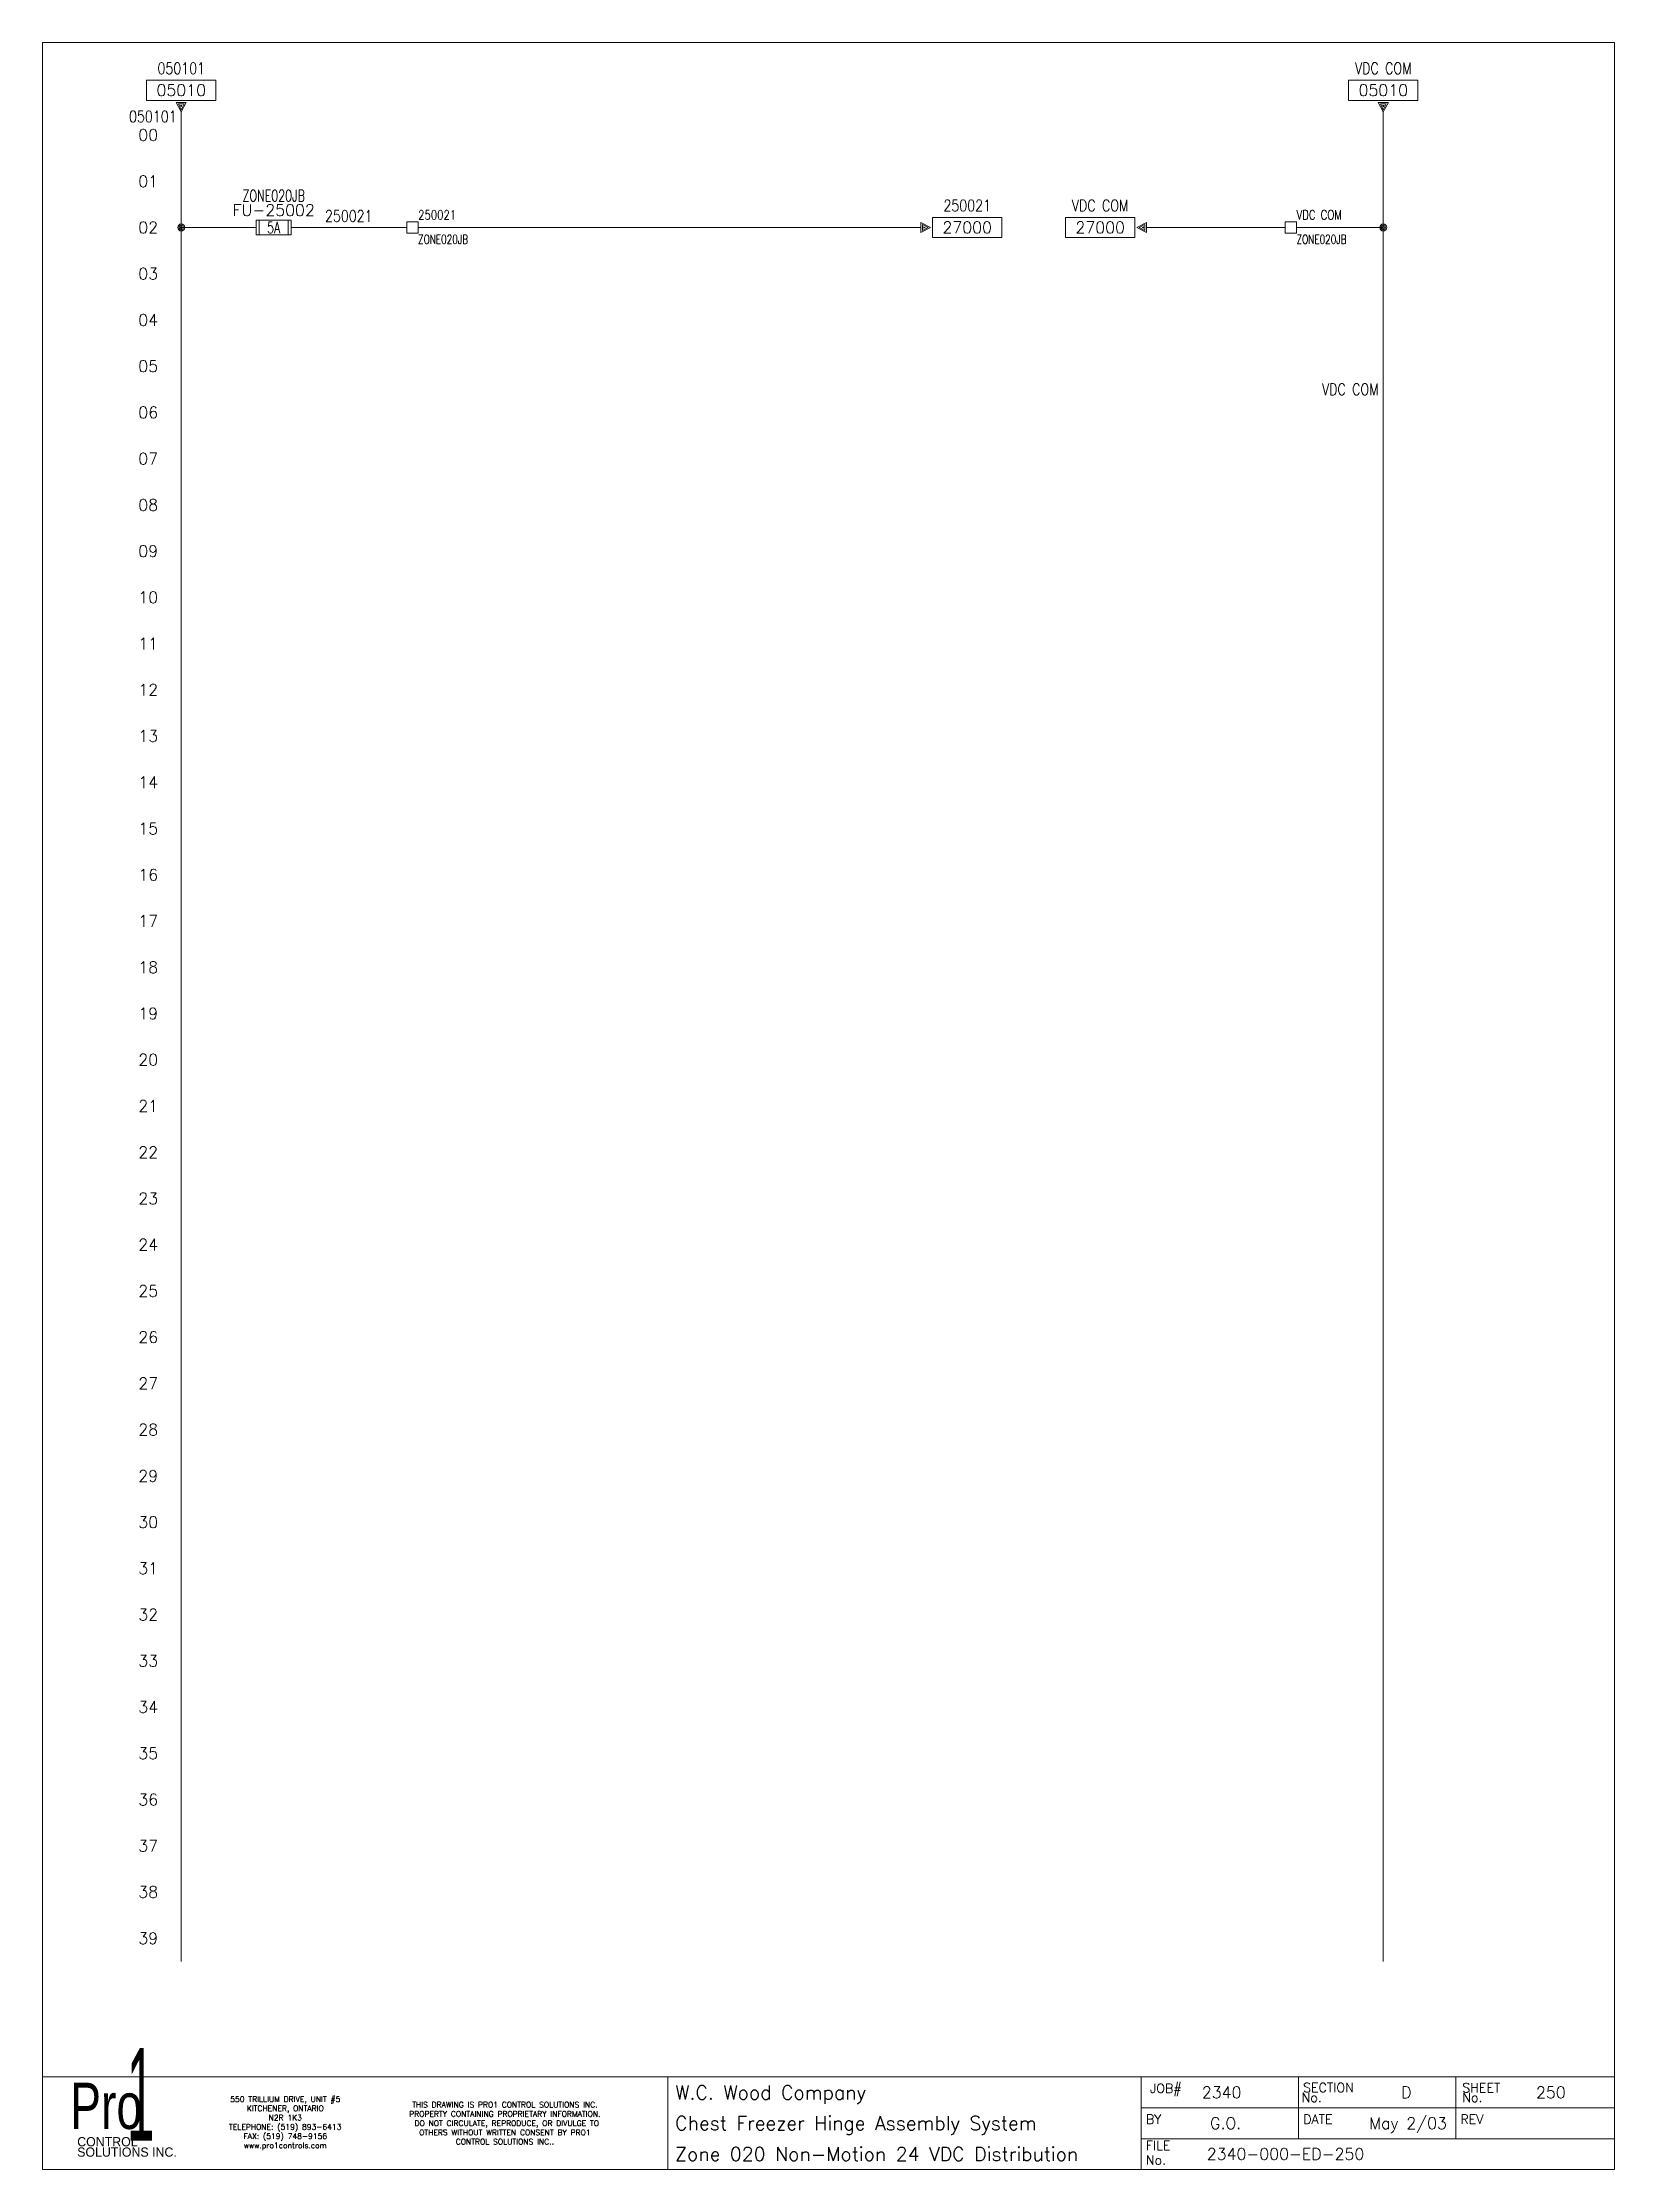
# Model space of a CAD drawing. Header units: inches. Extents: x 0 to 17, y 0 to 23.
import ezdxf
from ezdxf.enums import TextEntityAlignment as Align

# ---------------------------------------------------------------- set-up
doc = ezdxf.new("R2010")
doc.units = ezdxf.units.IN
doc.header["$MEASUREMENT"] = 0
doc.layers.get('0').update_dxf_attribs({"lineweight": 5})
for name, color, linetype, lineweight in [('BOARDER', 5, 'Continuous', 5), ('LOC', 252, 'Continuous', 5), ('MISC', 2, 'Continuous', 5), ('SYMS', 7, 'Continuous', 5), ('TAGS', 2, 'Continuous', 5), ('Title_Block_Info', 2, 'Continuous', 5), ('WIRENO', 1, 'Continuous', 5), ('WIRES', 7, 'Continuous', 5), ('XREF', 1, 'Continuous', 5)]:
    doc.layers.add(name, color=color, linetype=linetype, lineweight=lineweight)
doc.layers.add('WIRENO_DEST', color=1, linetype='Continuous')
doc.styles.add('SIVAN', font='sivan.TTF', dxfattribs={"height": 1})
doc.styles.add('STACCO', font='STAC222N.TTF', dxfattribs={"height": 1})
doc.styles.get("Standard").update_dxf_attribs({"font": 'romans.shx'})
doc.styles.add('WD', font='romans.shx')

# ---------------------------------------------------------------- blocks, each defined once
blk = doc.blocks.new('WD_MLRH')
at = {"color": 2, "style": 'WD'}
blk.add_attdef('RUNGFIRST', text='', height=0.125, dxfattribs=at).set_placement((-0.25, 0), align=Align.MIDDLE_RIGHT)
at = {"style": 'WD', "flags": 1}
for tag, p in [('RUNGHORV', (-0.25, -0.127)), ('RUNGDIST', (-0.25, -0.2)), ('RUNGCNT', (-0.25, -0.237)), ('RUNGINC', (-0.25, -0.163)), ('WIRE-START', (-0.25, -0.356)), ('WIRE-GSUF', (-0.25, -0.396)), ('PH3SPACE', (-0.25, -0.437)), ('WIREMODE', (-0.25, -0.281)), ('WIREFMT', (-0.25, -0.321))]:
    blk.add_attdef(tag, text='', height=0.025, dxfattribs=at).set_placement(p, align=Align.RIGHT)
blk = doc.blocks.new('WD_WNV')
at = {"linetype": 'Continuous', "style": 'WD', "width": 0.8}
blk.add_attdef('WIRENO', text='', height=0.125, dxfattribs=at).set_placement((-0.05, 0), align=Align.MIDDLE_RIGHT)
blk = doc.blocks.new('HA2D2')
for p, q in [((0.375, 0.344), (-0.375, 0.344)), ((-0.375, 0.344), (-0.375, 0.125)), ((0.375, 0.125), (0.375, 0.344)), ((-0.375, 0.125), (0.375, 0.125)), ((0.055, 0.102), (-0.055, 0.102)), ((-0.055, 0.102), (0, 0)), ((0, 0.023), (-0.031, 0.086)), ((-0.031, 0.086), (0.031, 0.086)), ((0, 0.055), (-0.008, 0.07)), ((-0.008, 0.07), (0.008, 0.07)), ((0, 0), (0.055, 0.102)), ((0.031, 0.086), (0, 0.023)), ((0.008, 0.07), (0, 0.055))]:
    blk.add_line(p, q)
at = {"style": 'WD', "width": 0.8, "flags": 8}
for tag, p in [('DESC1', (0, 0.722)), ('WIRENO', (0, 0.534))]:
    blk.add_attdef(tag, text='', height=0.125, dxfattribs=at).set_placement(p, align=Align.TOP_CENTER)
at = {"style": 'WD'}
blk.add_attdef('XREF', text='', height=0.125, dxfattribs=at).set_placement((0, 0.172), align=Align.CENTER)
at = {"style": 'WD', "flags": 1}
for tag, p in [('X8TERM01', (0, 0)), ('SIGCODE', (0.088, 0.066))]:
    blk.add_attdef(tag, p, '', height=0.01, dxfattribs=at)
blk = doc.blocks.new('WDDOT')
for radius in [0.0375, 0.0234, 0.0116]:
    blk.add_circle((0, 0), radius)
blk = doc.blocks.new('HFU1')
for p, q in [((-0.188, -0.078), (-0.188, 0.078)), ((-0.188, 0.078), (0.188, 0.078)), ((-0.156, 0.078), (-0.156, -0.078)), ((0.156, 0.078), (0.156, -0.078)), ((0.188, 0.078), (0.188, -0.078)), ((0.188, -0.078), (-0.188, -0.078))]:
    blk.add_line(p, q)
at = {"style": 'WD', "width": 0.7}
for tag, p in [('INST', (0, 0.451)), ('LOC', (0, 0.281))]:
    blk.add_attdef(tag, text='', height=0.125, dxfattribs=at).set_placement(p, align=Align.CENTER)
at = {"style": 'WD'}
blk.add_attdef('TAG1', text='', height=0.125, dxfattribs=at).set_placement((0, 0.125), align=Align.CENTER)
at = {"linetype": 'Continuous', "style": 'WD', "flags": 9}
for tag, p in [('ASSYCODE', (0.157, 0.251)), ('MFG', (0.156, 0.083)), ('CAT', (0.156, 0.102))]:
    blk.add_attdef(tag, text='', height=0.01, dxfattribs=at).set_placement(p, align=Align.CENTER)
at = {"style": 'WD', "width": 0.7}
blk.add_attdef('RATING1', text='', height=0.125, dxfattribs=at).set_placement((0, 0), align=Align.MIDDLE_CENTER)
at = {"style": 'WD'}
for tag, p, flags in [('X4TERM01', (-0.188, 0), 1), ('FAMILY', (0.129, 0.108), 9), ('X1TERM02', (0.188, 0), 1)]:
    blk.add_attdef(tag, p, '', height=0.01, dxfattribs=dict(at, flags=flags))
for tag, p in [('X2LINK', (0, 0.109)), ('X8LINK', (0, -0.109))]:
    blk.add_attdef(tag, p, '', height=0.01, dxfattribs=at)
at = {"linetype": 'Continuous', "style": 'WD', "flags": 8}
blk.add_attdef('TERM01', text='', height=0.125, dxfattribs=at).set_placement((-0.25, -0.031), align=Align.TOP_RIGHT)
blk.add_attdef('TERM02', text='', height=0.125, dxfattribs=at).set_placement((0.25, -0.031), align=Align.TOP_LEFT)
blk = doc.blocks.new('HT0W01')
for p, q in [((-0.062, 0.062), (0.062, 0.062)), ((-0.062, -0.062), (-0.062, 0.062)), ((0.062, 0.062), (0.062, -0.062)), ((0.062, -0.062), (-0.062, -0.062))]:
    blk.add_line(p, q)
at = {"style": 'WD', "width": 0.7}
for tag, p in [('INST', (0.062, 0.214)), ('LOC', (0.062, -0.178))]:
    blk.add_attdef(tag, p, '', height=0.1, dxfattribs=at)
at = {"style": 'WD', "flags": 1}
for tag, p, height in [('X4TERM01', (-0.062, 0), 0.01), ('X4TERMDESC01', (-0.055, -0.023), 0.025), ('X2TERMDESC01', (-0.006, 0.029), 0.025), ('X2TERM01', (0, 0.062), 0.01), ('X1TERMDESC01', (0.039, 0.007), 0.025), ('X1TERM01', (0.062, 0), 0.01), ('X8TERM01', (0, -0.062), 0.01), ('X8TERMDESC01', (0, -0.054), 0.025)]:
    blk.add_attdef(tag, p, '', height=height, dxfattribs=at)
at = {"linetype": 'Continuous', "style": 'WD'}
for tag, p, width, flags in [('WIRENO', (0.062, 0.087), 0.8, 8), ('TAGSTRIP', (0.05, -0.297), 0.9, 8), ('CAT', (0.213, -0.406), 0.8, 1)]:
    blk.add_attdef(tag, p, '', height=0.1, dxfattribs=dict(at, width=width, flags=flags))
at = {"linetype": 'Continuous', "style": 'WD', "width": 0.8, "flags": 1}
blk.add_attdef('MFG', text='', height=0.1, dxfattribs=at).set_placement((0.088, -0.406), align=Align.RIGHT)
at = {"style": 'WD', "width": 0.7, "flags": 1}
blk.add_attdef('ASSYCODE', (0.062, -0.281), '', height=0.01, dxfattribs=at)
blk = doc.blocks.new('WD_WNH')
at = {"linetype": 'Continuous', "style": 'WD', "width": 0.8}
blk.add_attdef('WIRENO', text='', height=0.125, dxfattribs=at).set_placement((0, 0.0625), align=Align.CENTER)
blk = doc.blocks.new('HA2S3')
for p, q in [((-0.125, 0.109), (-0.875, 0.109)), ((-0.875, 0.109), (-0.875, -0.109)), ((-0.125, 0.109), (-0.125, -0.109)), ((0, 0.055), (-0.102, 0)), ((-0.102, 0), (0, -0.055)), ((-0.078, 0), (-0.016, 0.031)), ((-0.016, -0.031), (-0.078, 0)), ((-0.047, 0), (-0.031, 0.008)), ((-0.031, -0.008), (-0.047, 0)), ((-0.031, 0.008), (-0.031, -0.008)), ((-0.016, 0.031), (-0.016, -0.031)), ((0, -0.055), (0, 0.055)), ((-0.875, -0.109), (-0.125, -0.109))]:
    blk.add_line(p, q)
at = {"style": 'WD', "width": 0.8, "flags": 8}
for tag, p in [('DESC1', (-0.5, 0.487)), ('WIRENO', (-0.5, 0.3))]:
    blk.add_attdef(tag, text='', height=0.125, dxfattribs=at).set_placement(p, align=Align.TOP_CENTER)
at = {"style": 'WD'}
blk.add_attdef('XREF', text='', height=0.125, dxfattribs=at).set_placement((-0.5, -0.062), align=Align.CENTER)
at = {"style": 'WD', "flags": 1}
for tag, p in [('SIGCODE', (-0.099, 0.066)), ('X1TERM01', (0, 0))]:
    blk.add_attdef(tag, p, '', height=0.01, dxfattribs=at)
blk = doc.blocks.new('HA2S1')
for p, q in [((0, -0.055), (0, 0.055)), ((0, 0.055), (0.102, 0)), ((0.102, 0), (0, -0.055)), ((0.078, 0), (0.016, 0.031)), ((0.016, 0.031), (0.016, -0.031)), ((0.016, -0.031), (0.078, 0)), ((0.047, 0), (0.031, 0.008)), ((0.031, 0.008), (0.031, -0.008)), ((0.031, -0.008), (0.047, 0)), ((0.125, 0.109), (0.125, -0.109)), ((0.875, 0.109), (0.125, 0.109)), ((0.875, -0.109), (0.875, 0.109)), ((0.125, -0.109), (0.875, -0.109))]:
    blk.add_line(p, q)
at = {"style": 'WD', "width": 0.8, "flags": 8}
for tag, p in [('WIRENO', (0.5, 0.3)), ('DESC1', (0.5, -0.169))]:
    blk.add_attdef(tag, text='', height=0.125, dxfattribs=at).set_placement(p, align=Align.TOP_CENTER)
at = {"style": 'WD', "flags": 1}
for tag, p in [('X4TERM01', (0, 0)), ('SIGCODE', (0.026, 0.066))]:
    blk.add_attdef(tag, p, '', height=0.01, dxfattribs=at)
at = {"style": 'WD'}
blk.add_attdef('XREF', text='', height=0.125, dxfattribs=at).set_placement((0.5, -0.063), align=Align.CENTER)
blk = doc.blocks.new('TB_P')
at = {"color": 5}
blk.add_line((6.764, 0), (6.764, 1), dxfattribs=at)
at = {"color": 5, "linetype": 'Continuous'}
blk.add_line((15.283, 1), (15.283, 0.667), dxfattribs=at)
blk.add_lwpolyline([(0, 0), (17, 0), (17, 23), (0, 23)], close=True, dxfattribs=at)
at = {"layer": 'BOARDER', "linetype": 'Continuous'}
for p, q in [((0, 1), (17, 1)), ((0, 1), (0, 0)), ((11.882, 1), (11.882, 0.667)), ((11.882, 1), (11.882, 0)), ((11.882, 1), (11.882, 0)), ((11.882, 1), (11.882, 0)), ((13.583, 1), (13.583, 0.667)), ((11.882, 0.667), (17, 0.667)), ((13.583, 0.667), (13.583, 0.333)), ((15.283, 0.667), (15.283, 0.333)), ((11.882, 0.333), (17, 0.333))]:
    blk.add_line(p, q, dxfattribs=at)
at = {"color": 5, "char_height": 0.06, "attachment_point": 5, "style": 'WD'}
for s, insert, width in [('550 TRILLIUM DRIVE, UNIT #5\\PKITCHENER, ONTARIO\\PN2R 1K3\\PTELEPHONE: (519) 893-6413\\PFAX: (519) 748-9156\\Pwww.pro1controls.com', (2.625, 0.5), 1.804), ('THIS DRAWING IS PRO1 CONTROL SOLUTIONS INC. PROPERTY CONTAINING PROPRIETARY INFORMATION.  DO NOT CIRCULATE, REPRODUCE, OR DIVULGE TO OTHERS WITHOUT WRITTEN CONSENT BY PRO1 CONTROL SOLUTIONS INC..', (5, 0.5), 2.264)]:
    blk.add_mtext(s, dxfattribs=dict(at, insert=insert, width=width))
at = {"color": 2, "linetype": 'Continuous', "style": 'WD', "flags": 1}
for tag, p in [('REV1_NO', (1.734, 3.29)), ('REV1_BY', (7.303, 3.29)), ('REV1_DATE', (9.562, 3.29)), ('REV2_NO', (1.734, 3.04)), ('REV2_BY', (7.303, 3.04)), ('REV2_DATE', (9.562, 3.04)), ('REV3_NO', (1.734, 2.79)), ('REV3_BY', (7.303, 2.79)), ('REV3_DATE', (9.562, 2.79)), ('REV4_NO', (1.734, 2.54)), ('REV4_BY', (7.303, 2.54)), ('REV4_DATE', (9.562, 2.54)), ('REV5_NO', (1.734, 2.29)), ('REV5_BY', (7.303, 2.29)), ('REV5_DATE', (9.562, 2.29)), ('REV6_NO', (1.734, 2.04)), ('REV6_BY', (7.303, 2.04)), ('REV6_DATE', (9.562, 2.04)), ('REV7_NO', (1.734, 1.79)), ('REV7_BY', (7.303, 1.79)), ('REV7_DATE', (9.562, 1.79)), ('REV8_NO', (1.734, 1.54)), ('REV8_BY', (7.303, 1.54)), ('REV8_DATE', (9.562, 1.54)), ('REV9_NO', (1.734, 1.29)), ('REV9_BY', (7.303, 1.29)), ('REV9_DATE', (9.562, 1.29))]:
    blk.add_attdef(tag, text='', height=0.15, dxfattribs=at).set_placement(p, align=Align.MIDDLE_CENTER)
for tag, p in [('REV1_CHANGE', (2.292, 3.29)), ('REV2_CHANGE', (2.292, 3.04)), ('REV3_CHANGE', (2.292, 2.79)), ('REV4_CHANGE', (2.292, 2.54)), ('REV5_CHANGE', (2.292, 2.29)), ('REV6_CHANGE', (2.292, 2.04)), ('REV7_CHANGE', (2.292, 1.79)), ('REV8_CHANGE', (2.292, 1.54)), ('REV9_CHANGE', (2.292, 1.29))]:
    blk.add_attdef(tag, text='', height=0.15, dxfattribs=at).set_placement(p, align=Align.MIDDLE_LEFT)
at = {"layer": 'BOARDER', "lineweight": 0}
for s, height, style, width, p in [('1', 1, 'SIVAN', 0.4, (1.062, 0.812)), ('Pro', 0.5, 'STACCO', 0.75, (0.688, 0.688))]:
    blk.add_text(s, height=height, dxfattribs=dict(at, style=style, width=width)).set_placement(p, align=Align.MIDDLE_CENTER)
at = {"layer": 'BOARDER', "linetype": 'Continuous', "style": 'WD'}
for s, p in [('JOB#', (11.976, 0.827)), ('SECTION', (13.633, 0.835)), ('SHEET', (15.354, 0.834)), ('No.', (13.617, 0.729)), ('No.', (15.354, 0.729)), ('BY', (11.933, 0.493)), ('DATE', (13.634, 0.493)), ('REV', (15.334, 0.493)), ('FILE', (11.932, 0.21)), ('No.', (11.932, 0.052))]:
    blk.add_text(s, height=0.1, dxfattribs=at).set_placement(p)
at = {"layer": 'BOARDER', "lineweight": 0, "style": 'STACCO'}
for s, p in [('SOLUTIONS INC.', (0.375, 0.188)), ('CONTROL', (0.375, 0.3))]:
    blk.add_text(s, height=0.1, dxfattribs=at).set_placement(p, align=Align.MIDDLE_LEFT)
at = {"layer": 'Title_Block_Info', "ltscale": 0.1}
for tag, p in [('CUSTOMER', (6.842, 0.833)), ('JOB DESCRIPTION LINE', (6.842, 0.5)), ('DRAWING DESCRIPTION', (6.842, 0.167))]:
    blk.add_attdef(tag, text='', height=0.15, dxfattribs=at).set_placement(p, align=Align.MIDDLE_LEFT)
at = {"layer": 'Title_Block_Info', "ltscale": 0.1, "style": 'WD'}
for tag, p in [('JOB #', (12.752, 0.833)), ('SEC. NO.', (14.75, 0.833)), ('SHT. NO.', (16.312, 0.833)), ('NAME', (12.795, 0.5)), ('REV', (16.194, 0.5))]:
    blk.add_attdef(tag, text='', height=0.125, dxfattribs=at).set_placement(p, align=Align.MIDDLE_CENTER)
blk.add_attdef('DATE', text='', height=0.125, dxfattribs=at).set_placement((15.188, 0.5), align=Align.MIDDLE_RIGHT)
blk.add_attdef('FILE NUMBER', text='', height=0.125, dxfattribs=at).set_placement((12.591, 0.167), align=Align.MIDDLE_LEFT)

msp = doc.modelspace()

# ---------------------------------------------------------------- linework, layer by layer
at = {"layer": 'WIRES'}
for p, q in [((1.5, 22.25), (1.5, 2.25)), ((14.5, 22.25), (14.5, 2.25)), ((1.5, 21), (2.312, 21)), ((3.938, 21), (2.688, 21)), ((4.062, 21), (9.5, 21)), ((13.438, 21), (11.938, 21)), ((13.562, 21), (14.5, 21))]:
    msp.add_line(p, q, dxfattribs=at)

# ---------------------------------------------------------------- block references
ref = msp.add_blockref('TB_P', (0, 0))
ref.add_attrib('CUSTOMER', 'W.C. Wood Company', dxfattribs={"layer": 'MISC', "ltscale": 0.1, "height": 0.15}).set_placement((6.842, 0.833), align=Align.MIDDLE_LEFT)
ref.add_attrib('JOB DESCRIPTION LINE', 'Chest Freezer Hinge Assembly System', dxfattribs={"layer": 'MISC', "ltscale": 0.1, "height": 0.15}).set_placement((6.842, 0.5), align=Align.MIDDLE_LEFT)
ref.add_attrib('DRAWING DESCRIPTION', 'Zone 020 Non-Motion 24 VDC Distribution', dxfattribs={"layer": 'MISC', "ltscale": 0.1, "height": 0.15}).set_placement((6.842, 0.167), align=Align.MIDDLE_LEFT)
ref.add_attrib('JOB #', '2340', dxfattribs={"layer": 'MISC', "ltscale": 0.1, "height": 0.125, "style": 'WD'}).set_placement((12.752, 0.833), align=Align.MIDDLE_CENTER)
ref.add_attrib('SEC. NO.', 'D', dxfattribs={"layer": 'MISC', "ltscale": 0.1, "height": 0.125, "style": 'WD'}).set_placement((14.75, 0.833), align=Align.MIDDLE_CENTER)
ref.add_attrib('SHT. NO.', '250', dxfattribs={"layer": 'MISC', "ltscale": 0.1, "height": 0.125, "style": 'WD'}).set_placement((16.312, 0.833), align=Align.MIDDLE_CENTER)
ref.add_attrib('FILE NUMBER', '2340-000-ED-250', dxfattribs={"layer": 'MISC', "ltscale": 0.1, "height": 0.125, "style": 'WD'}).set_placement((12.591, 0.167), align=Align.MIDDLE_LEFT)
ref.add_attrib('NAME', 'G.O.', dxfattribs={"layer": 'MISC', "ltscale": 0.1, "height": 0.125, "style": 'WD'}).set_placement((12.795, 0.5), align=Align.MIDDLE_CENTER)
ref.add_attrib('DATE', 'May 2/03', dxfattribs={"layer": 'MISC', "ltscale": 0.1, "height": 0.125, "style": 'WD'}).set_placement((15.188, 0.5), align=Align.MIDDLE_RIGHT)
at = {"layer": 'SYMS'}
ref = msp.add_blockref('HA2D2', (1.5, 22.25), dxfattribs=at)
ref.add_attrib('XREF', '05010', dxfattribs={"layer": 'XREF', "height": 0.125, "style": 'WD'}).set_placement((1.5, 22.422), align=Align.CENTER)
ref.add_attrib('WIRENO', '050101', dxfattribs={"layer": 'WIRENO_DEST', "height": 0.125, "style": 'WD', "width": 0.8, "flags": 8}).set_placement((1.5, 22.784), align=Align.TOP_CENTER)
ref = msp.add_blockref('HA2D2', (14.5, 22.25), dxfattribs=at)
ref.add_attrib('XREF', '05010', dxfattribs={"layer": 'XREF', "height": 0.125, "style": 'WD'}).set_placement((14.5, 22.422), align=Align.CENTER)
ref.add_attrib('WIRENO', 'VDC COM', dxfattribs={"layer": 'WIRENO_DEST', "height": 0.125, "style": 'WD', "width": 0.8, "flags": 8}).set_placement((14.5, 22.784), align=Align.TOP_CENTER)
msp.add_blockref('WD_MLRH', (1.5, 22), dxfattribs=at).add_auto_attribs({'RUNGFIRST': '00'})
ref = msp.add_blockref('HFU1', (2.5, 21), dxfattribs=at)
ref.add_attrib('TAG1', 'FU-25002', dxfattribs={"layer": 'TAGS', "height": 0.125, "style": 'WD'}).set_placement((2.5, 21.125), align=Align.CENTER)
ref.add_attrib('LOC', 'ZONE020JB', dxfattribs={"layer": 'LOC', "height": 0.125, "style": 'WD', "width": 0.7}).set_placement((2.5, 21.281), align=Align.CENTER)
ref.add_attrib('RATING1', '5A', dxfattribs={"layer": 'MISC', "height": 0.125, "style": 'WD', "width": 0.7}).set_placement((2.5, 21), align=Align.MIDDLE_CENTER)
ref = msp.add_blockref('HT0W01', (4, 21), dxfattribs=at)
ref.add_attrib('WIRENO', '250021', (4.062, 21.087), dxfattribs={"layer": 'WIRENO', "linetype": 'Continuous', "height": 0.1, "style": 'WD', "width": 0.8, "flags": 8})
ref.add_attrib('LOC', 'ZONE020JB', (4.062, 20.822), dxfattribs={"layer": 'LOC', "height": 0.1, "style": 'WD', "width": 0.7})
ref = msp.add_blockref('HA2S1', (9.5, 21), dxfattribs=at)
ref.add_attrib('XREF', '27000', dxfattribs={"layer": 'XREF', "height": 0.125, "style": 'WD'}).set_placement((10, 20.938), align=Align.CENTER)
ref.add_attrib('WIRENO', '250021', dxfattribs={"layer": 'WIRENO', "height": 0.125, "style": 'WD', "width": 0.8, "flags": 8}).set_placement((10, 21.3), align=Align.TOP_CENTER)
ref = msp.add_blockref('HA2S3', (11.938, 21), dxfattribs=at)
ref.add_attrib('XREF', '27000', dxfattribs={"layer": 'XREF', "height": 0.125, "style": 'WD'}).set_placement((11.438, 20.938), align=Align.CENTER)
ref.add_attrib('WIRENO', 'VDC COM', dxfattribs={"layer": 'WIRENO', "height": 0.125, "style": 'WD', "width": 0.8, "flags": 8}).set_placement((11.438, 21.3), align=Align.TOP_CENTER)
ref = msp.add_blockref('HT0W01', (13.5, 21), dxfattribs=at)
ref.add_attrib('WIRENO', 'VDC COM', (13.562, 21.087), dxfattribs={"layer": 'WIRENO', "linetype": 'Continuous', "height": 0.1, "style": 'WD', "width": 0.8, "flags": 8})
ref.add_attrib('LOC', 'ZONE020JB', (13.562, 20.822), dxfattribs={"layer": 'LOC', "height": 0.1, "style": 'WD', "width": 0.7})
for p in [(1.5, 21), (14.5, 21)]:
    msp.add_blockref('WDDOT', p, dxfattribs=at)
at = {"layer": 'WIRENO'}
ref = msp.add_blockref('WD_WNV', (1.5, 22.2), dxfattribs=at)
ref.add_attrib('WIRENO', '050101', dxfattribs={"linetype": 'Continuous', "height": 0.125, "style": 'WD', "width": 0.8}).set_placement((1.45, 22.2), align=Align.MIDDLE_RIGHT)
ref = msp.add_blockref('WD_WNH', (3.312, 21), dxfattribs=at)
ref.add_attrib('WIRENO', '250021', dxfattribs={"linetype": 'Continuous', "height": 0.125, "style": 'WD', "width": 0.8}).set_placement((3.312, 21.062), align=Align.CENTER)
ref = msp.add_blockref('WD_WNV', (14.5, 19.25), dxfattribs=at)
ref.add_attrib('WIRENO', 'VDC COM', dxfattribs={"linetype": 'Continuous', "height": 0.125, "style": 'WD', "width": 0.8}).set_placement((14.45, 19.25), align=Align.MIDDLE_RIGHT)

# ---------------------------------------------------------------- texts
at = {"layer": 'SYMS', "color": 2, "style": 'WD'}
for s, p in [('01', (1.25, 21.5)), ('02', (1.25, 21)), ('03', (1.25, 20.5)), ('04', (1.25, 20)), ('05', (1.25, 19.5)), ('06', (1.25, 19)), ('07', (1.25, 18.5)), ('08', (1.25, 18)), ('09', (1.25, 17.5)), ('10', (1.25, 17)), ('11', (1.25, 16.5)), ('12', (1.25, 16)), ('13', (1.25, 15.5)), ('14', (1.25, 15)), ('15', (1.25, 14.5)), ('16', (1.25, 14)), ('17', (1.25, 13.5)), ('18', (1.25, 13)), ('19', (1.25, 12.5)), ('20', (1.25, 12)), ('21', (1.25, 11.5)), ('22', (1.25, 11)), ('23', (1.25, 10.5)), ('24', (1.25, 10)), ('25', (1.25, 9.5)), ('26', (1.25, 9)), ('27', (1.25, 8.5)), ('28', (1.25, 8)), ('29', (1.25, 7.5)), ('30', (1.25, 7)), ('31', (1.25, 6.5)), ('32', (1.25, 6)), ('33', (1.25, 5.5)), ('34', (1.25, 5)), ('35', (1.25, 4.5)), ('36', (1.25, 4)), ('37', (1.25, 3.5)), ('38', (1.25, 3)), ('39', (1.25, 2.5))]:
    msp.add_text(s, height=0.125, dxfattribs=at).set_placement(p, align=Align.MIDDLE_RIGHT)

doc.saveas('drawing.dxf')
